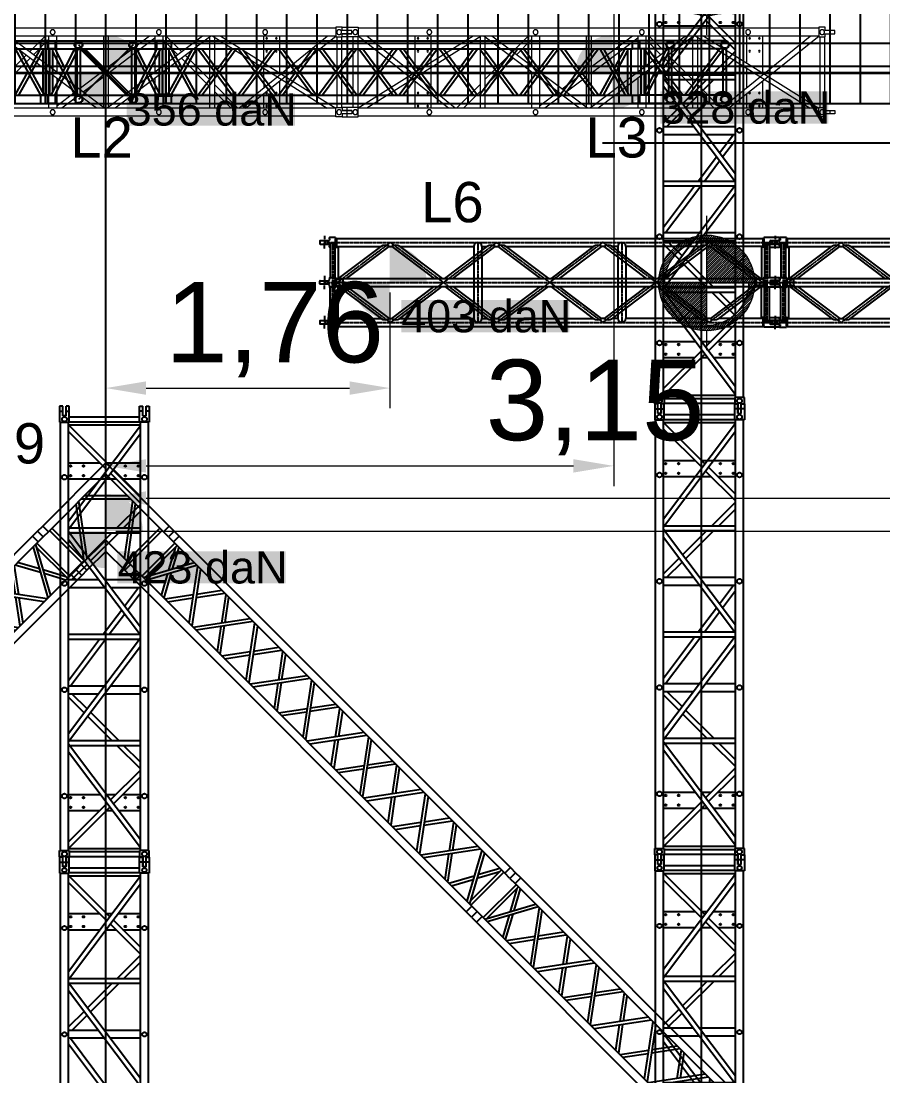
# Model space of a CAD drawing. Header units: millimetres. Extents: x -30921 to 91963, y -65754 to 26853.
# Drawn here: x -527 to 4827, y -6017 to 533 of the extents above; entities that cross this region are included whole.
import ezdxf
from ezdxf.enums import TextEntityAlignment as Align

# ---------------------------------------------------------------- set-up
doc = ezdxf.new("R2010")
doc.units = ezdxf.units.MM
doc.header["$LTSCALE"] = 0.1
doc.header["$MEASUREMENT"] = 0
doc.linetypes.add('AXES2', pattern=[28.575, 19.05, -3.175, 3.175, -3.175])
doc.linetypes.add('CACHE2', pattern=[4.7625, 3.175, -1.5875])
doc.layers.get('0').update_dxf_attribs({"linetype": 'CONTINUOUS'})
doc.layers.get('Defpoints').update_dxf_attribs({"linetype": 'CONTINUOUS'})
for name, color, linetype in [('BORN IN 90-Charges', 7, 'CONTINUOUS'), ("BORN IN 90-Points d'accroche", 1, 'CONTINUOUS'), ('BORN IN 90-Poutres', 7, 'CONTINUOUS'), ('BORN IN 90-Scène 24.40X14.64', 190, 'CACHE2'), ('PRE RIG STACCO C500 ACIER', 7, 'CONTINUOUS'), ('SALLE PASSERELLE', 8, 'CONTINUOUS'), ('SALLE PTRES_FACE__LOINTAIN', 100, 'CONTINUOUS')]:
    doc.layers.add(name, color=color, linetype=linetype)
for name, color, linetype, lineweight in [('BORN IN 90-Cotation', 6, 'CONTINUOUS', 9), ('PRE RIG COTATIONS', 5, 'CONTINUOUS', 0), ('PRE RIG DEPLACEMENT DE POINTS', 5, 'CONTINUOUS', 0), ('PRE RIG STACCO C500 ALU 3m Qte18', 202, 'CONTINUOUS', 0)]:
    doc.layers.add(name, color=color, linetype=linetype, lineweight=lineweight)
doc.styles.add('Arial', font='arial.ttf')
doc.styles.get("Standard").update_dxf_attribs({"font": 'ARIALUNI.TTF'})
doc.dimstyles.new('1-100', dxfattribs={"dimscale": 100, "dimtxt": 2.5, "dimasz": 2.5, "dimexe": 1.25, "dimexo": 0.625, "dimtad": 1, "dimlfac": 0.001, "dimzin": 1, "dimtxsty": 'STANDARD', "dimcen": 2.5, "dimclrd": 256, "dimclre": 256, "dimclrt": 7, "dimadec": 0, "dimazin": 0, "dimtfac": 1, "dimtmove": 0, "dimatfit": 0, "dimfxl": 1.25, "dimlwd": -1, "dimlwe": -1, "dimarcsym": 0})
doc.dimstyles.get("Standard").update_dxf_attribs({"dimtxt": 500, "dimasz": 200, "dimexe": 0.18, "dimexo": 0.0625, "dimgap": 100, "dimtad": 1, "dimtih": 1, "dimtoh": 1, "dimlfac": 0.001, "dimzin": 0, "dimdsep": 46, "dimtxsty": 'Arial', "dimcen": 0.09, "dimadec": 0, "dimazin": 0, "dimtfac": 1, "dimtofl": 0, "dimtmove": 2, "dimatfit": 3, "dimfxl": 0.18, "dimtolj": 1, "dimtzin": 0, "dimarcsym": 0})

# ---------------------------------------------------------------- blocks, each defined once
blk = doc.blocks.new('STACCO_500_CARRE_ACIER_5.60_VERT')
at = {"color": 3}
for p, q in [((-0.028, 0), (0.032, 0)), ((-0.028, 0), (0, 0)), ((-0.028, -0.02), (-0.028, 0)), ((0, 0), (0, -0.02)), ((0.032, 0), (0.032, 0.02)), ((0.032, 0.02), (0.0715, 0.02)), ((0.0715, 0.02), (0.0715, -0.04)), ((0.0715, 0.015), (5.5315, 0.015)), ((5.631, 0.02), (5.5315, 0.02)), ((5.5315, 0.02), (5.5315, -0.04)), ((5.571, -0.02), (5.571, 0)), ((5.571, 0), (5.631, 0)), ((5.6, 0.02), (5.6, 0.002)), ((5.6, 0.02), (5.6, 0)), ((5.631, 0), (5.631, 0.02)), ((0.032, -0.02), (-0.028, -0.02)), ((0.032, -0.04), (0.032, -0.02)), ((0.0715, -0.04), (0.032, -0.04)), ((0.035, -0.04), (0.035, -0.477)), ((0.035, -0.04), (0.035, -0.477)), ((0.065, -0.04), (0.065, -0.477)), ((0.0715, -0.035), (5.5315, -0.035)), ((0.3401, -0.2924), (0.0837, -0.035)), ((0.085, -0.04), (0.085, -0.477)), ((0.0883, -0.482), (0.6819, -0.035)), ((0.3643, -0.2742), (0.1261, -0.035)), ((0.1381, -0.482), (0.7317, -0.035)), ((0.32, -0.035), (0.32, -0.2297)), ((0.42, -0.035), (0.42, -0.2322)), ((0.725, -0.482), (0.725, -0.0401)), ((0.7483, -0.035), (1.3419, -0.482)), ((0.755, -0.482), (0.755, -0.0401)), ((0.7981, -0.035), (1.3917, -0.482)), ((0.9272, -0.1322), (1.0239, -0.035)), ((0.9514, -0.1504), (1.0458, -0.0555)), ((1.0458, -0.2215), (1.0458, -0.035)), ((1.0941, -0.2579), (1.0941, -0.035)), ((1.0941, -0.047), (1.385, -0.266)), ((1.1281, -0.035), (1.385, -0.2284)), ((1.385, -0.4769), (1.385, -0.035)), ((1.4083, -0.482), (2.0019, -0.035)), ((1.415, -0.4769), (1.415, -0.035)), ((1.4581, -0.482), (2.0517, -0.035)), ((1.7059, -0.2579), (1.7059, -0.035)), ((1.7541, -0.2215), (1.7541, -0.035)), ((1.7541, -0.0529), (1.8544, -0.146)), ((1.779, -0.035), (1.8787, -0.1277)), ((2.045, -0.482), (2.045, -0.0401)), ((2.0703, -0.035), (2.7359, -0.482)), ((2.075, -0.482), (2.075, -0.0381)), ((2.1241, -0.035), (2.7897, -0.482)), ((2.24, -0.1128), (2.24, -0.035)), ((2.29, -0.1464), (2.29, -0.035)), ((2.488, -0.2794), (2.751, -0.035)), ((2.5136, -0.2966), (2.7758, -0.0529)), ((2.7758, -0.035), (2.7758, -0.4727)), ((2.785, -0.035), (2.785, -0.4789)), ((3.4759, -0.035), (2.8103, -0.482)), ((2.815, -0.035), (2.815, -0.4789)), ((2.8241, -0.035), (2.8241, -0.4727)), ((3.0864, -0.2966), (2.8241, -0.0529)), ((3.112, -0.2794), (2.849, -0.035)), ((3.5297, -0.035), (2.8641, -0.482)), ((3.31, -0.1464), (3.31, -0.035)), ((3.36, -0.1128), (3.36, -0.035)), ((3.525, -0.482), (3.525, -0.0381)), ((4.1419, -0.482), (3.5483, -0.035)), ((3.555, -0.482), (3.555, -0.0401)), ((4.1917, -0.482), (3.5981, -0.035)), ((3.821, -0.035), (3.7213, -0.1277)), ((3.8458, -0.0529), (3.7456, -0.146)), ((3.8458, -0.2215), (3.8458, -0.035)), ((3.8942, -0.2579), (3.8942, -0.035)), ((4.185, -0.4769), (4.185, -0.035)), ((4.8019, -0.035), (4.2083, -0.482)), ((4.4719, -0.035), (4.215, -0.2284)), ((4.215, -0.4769), (4.215, -0.035)), ((4.5059, -0.047), (4.215, -0.266)), ((4.8517, -0.035), (4.2581, -0.482)), ((4.5059, -0.2579), (4.5059, -0.035)), ((4.5541, -0.2215), (4.5541, -0.035)), ((4.6486, -0.1504), (4.5541, -0.0555)), ((4.6728, -0.1322), (4.5761, -0.035)), ((4.845, -0.482), (4.845, -0.0401)), ((5.4619, -0.482), (4.8683, -0.035)), ((4.875, -0.482), (4.875, -0.0401)), ((5.5117, -0.482), (4.9181, -0.035)), ((5.18, -0.035), (5.18, -0.2322)), ((5.2357, -0.2742), (5.4739, -0.035)), ((5.2599, -0.2924), (5.5163, -0.035)), ((5.28, -0.035), (5.28, -0.2297)), ((5.515, -0.04), (5.515, -0.477)), ((5.5315, -0.04), (5.631, -0.04)), ((5.535, -0.04), (5.535, -0.477)), ((5.565, -0.04), (5.565, -0.477)), ((5.571, -0.02), (5.631, -0.02)), ((5.6, -0.02), (5.6, -0.04)), ((5.6, -0.022), (5.6, -0.04)), ((5.631, -0.04), (5.631, -0.02)), ((0.755, -0.305), (0.9058, -0.1536)), ((0.755, -0.3475), (0.93, -0.1718)), ((1.8767, -0.1668), (2.045, -0.3231)), ((1.9011, -0.1485), (2.045, -0.2822)), ((2.24, -0.482), (2.24, -0.149)), ((2.29, -0.482), (2.29, -0.1825)), ((3.31, -0.482), (3.31, -0.1825)), ((3.36, -0.482), (3.36, -0.149)), ((3.6989, -0.1485), (3.555, -0.2822)), ((3.7233, -0.1668), (3.555, -0.3231)), ((4.845, -0.3475), (4.67, -0.1718)), ((4.845, -0.305), (4.6942, -0.1536)), ((1.0458, -0.482), (1.0451, -0.2585)), ((1.415, -0.251), (1.565, -0.364)), ((1.7542, -0.482), (1.7549, -0.2585)), ((3.8458, -0.482), (3.8451, -0.2585)), ((4.185, -0.251), (4.035, -0.364)), ((4.5541, -0.482), (4.5549, -0.2585)), ((0.32, -0.2722), (0.32, -0.3075)), ((0.5289, -0.482), (0.3614, -0.3138)), ((0.5713, -0.482), (0.3856, -0.2956)), ((0.42, -0.2697), (0.42, -0.3301)), ((1.0941, -0.482), (1.0941, -0.2955)), ((1.415, -0.2886), (1.5401, -0.3827)), ((1.7059, -0.482), (1.7059, -0.2955)), ((2.075, -0.31), (2.24, -0.4633)), ((2.29, -0.4633), (2.4654, -0.3004)), ((2.314, -0.482), (2.491, -0.3175)), ((3.286, -0.482), (3.109, -0.3175)), ((3.31, -0.4633), (3.1346, -0.3004)), ((3.525, -0.31), (3.36, -0.4633)), ((3.8942, -0.482), (3.8942, -0.2955)), ((4.185, -0.2886), (4.0599, -0.3827)), ((4.5059, -0.482), (4.5059, -0.2955)), ((5.0287, -0.482), (5.2144, -0.2956)), ((5.0711, -0.482), (5.2386, -0.3138)), ((5.18, -0.2697), (5.18, -0.3301)), ((5.28, -0.2722), (5.28, -0.3075)), ((0.32, -0.3451), (0.32, -0.482)), ((0.42, -0.3726), (0.42, -0.482)), ((0.5787, -0.482), (0.725, -0.3351)), ((0.6211, -0.482), (0.725, -0.3777)), ((1.5899, -0.3827), (1.7059, -0.47)), ((2.075, -0.351), (2.216, -0.482)), ((3.525, -0.351), (3.384, -0.482)), ((4.0101, -0.3827), (3.8942, -0.47)), ((5.0213, -0.482), (4.875, -0.3351)), ((4.9789, -0.482), (4.875, -0.3777)), ((5.18, -0.3726), (5.18, -0.482)), ((5.28, -0.3451), (5.28, -0.482)), ((1.565, -0.4015), (1.6719, -0.482)), ((4.035, -0.4015), (3.9281, -0.482)), ((0.032, -0.497), (-0.028, -0.497)), ((-0.028, -0.497), (-0.028, -0.517)), ((-0.028, -0.517), (0.032, -0.517)), ((-0.028, -0.517), (0, -0.517)), ((0, -0.517), (0, -0.497)), ((0.0715, -0.477), (0.032, -0.477)), ((0.032, -0.477), (0.032, -0.497)), ((0.032, -0.517), (0.032, -0.537)), ((0.0715, -0.537), (0.0715, -0.477)), ((0.0715, -0.482), (5.5315, -0.482)), ((5.5315, -0.537), (5.5315, -0.477)), ((5.5315, -0.477), (5.631, -0.477)), ((5.571, -0.497), (5.571, -0.517)), ((5.571, -0.497), (5.631, -0.497)), ((5.571, -0.517), (5.631, -0.517)), ((5.6, -0.495), (5.6, -0.477)), ((5.6, -0.497), (5.6, -0.477)), ((5.6, -0.537), (5.6, -0.517)), ((5.6, -0.537), (5.6, -0.519)), ((5.631, -0.477), (5.631, -0.497)), ((5.631, -0.517), (5.631, -0.537)), ((0.032, -0.537), (0.0715, -0.537)), ((0.0715, -0.532), (5.5315, -0.532)), ((5.631, -0.537), (5.5315, -0.537))]:
    blk.add_line(p, q, dxfattribs=at)
at = {"color": 3, "linetype": 'CACHE2'}
for centre in [(0.05, -0.01), (0.41, -0.01), (1.07, -0.01), (1.73, -0.01), (2.39, -0.01), (3.21, -0.01), (3.87, -0.01), (4.53, -0.01), (5.19, -0.01), (5.55, -0.01), (0.05, -0.507), (0.41, -0.507), (1.07, -0.507), (1.73, -0.507), (2.39, -0.507), (3.21, -0.507), (3.87, -0.507), (4.53, -0.507), (5.19, -0.507), (5.55, -0.507)]:
    blk.add_circle(centre, 0.0135, dxfattribs=at)
at = {"color": 3}
for centre in [(0.34, -0.0485), (0.4, -0.0485), (5.2, -0.0485), (5.26, -0.0485), (0.34, -0.1285), (0.4, -0.1285), (5.2, -0.1285), (5.26, -0.1285), (0.34, -0.3885), (0.4, -0.3885), (5.2, -0.3885), (5.26, -0.3885), (0.34, -0.4685), (0.4, -0.4685), (5.2, -0.4685), (5.26, -0.4685)]:
    blk.add_circle(centre, 0.005, dxfattribs=at)
blk = doc.blocks.new('STACCO_500_CARRE_ACIER_280')
at = {"color": 3}
for p, q in [((-0.028, 0), (0.032, 0)), ((-0.028, 0), (0, 0)), ((-0.028, -0.02), (-0.028, 0)), ((0, 0), (0, -0.02)), ((0.032, 0), (0.032, 0.02)), ((0.032, 0.02), (0.0715, 0.02)), ((0.0715, 0.02), (0.0715, -0.04)), ((0.0715, 0.015), (2.7315, 0.015)), ((2.831, 0.02), (2.7315, 0.02)), ((2.7315, 0.02), (2.7315, -0.04)), ((2.771, -0.02), (2.771, 0)), ((2.771, 0), (2.831, 0)), ((2.8, 0.02), (2.8, 0)), ((2.831, 0), (2.831, 0.02)), ((0.032, -0.02), (-0.028, -0.02)), ((0.032, -0.04), (0.032, -0.02)), ((0.0715, -0.04), (0.032, -0.04)), ((0.035, -0.04), (0.035, -0.477)), ((0.035, -0.04), (0.035, -0.477)), ((0.065, -0.04), (0.065, -0.477)), ((0.0715, -0.035), (2.7315, -0.035)), ((0.0837, -0.035), (0.3401, -0.2924)), ((0.085, -0.04), (0.085, -0.477)), ((0.0883, -0.482), (0.6819, -0.035)), ((0.1261, -0.035), (0.3643, -0.2742)), ((0.1381, -0.482), (0.7317, -0.035)), ((0.32, -0.035), (0.32, -0.2297)), ((0.42, -0.035), (0.42, -0.2322)), ((0.725, -0.0401), (0.725, -0.482)), ((0.7483, -0.035), (1.3419, -0.482)), ((0.755, -0.0401), (0.755, -0.482)), ((0.7981, -0.035), (1.3917, -0.482)), ((0.9272, -0.1322), (1.0239, -0.035)), ((0.9514, -0.1504), (1.0451, -0.0563)), ((1.0451, -0.035), (1.0451, -0.2209)), ((1.095, -0.0348), (1.0949, -0.2585)), ((1.095, -0.0476), (1.385, -0.266)), ((1.1281, -0.035), (1.385, -0.2284)), ((1.385, -0.035), (1.385, -0.4769)), ((1.4083, -0.482), (2.0019, -0.035)), ((1.415, -0.035), (1.415, -0.4769)), ((1.4581, -0.482), (2.0517, -0.035)), ((1.7051, -0.035), (1.705, -0.2585)), ((1.755, -0.0348), (1.755, -0.2209)), ((1.755, -0.056), (1.8488, -0.1503)), ((1.7764, -0.035), (1.873, -0.1321)), ((2.045, -0.0401), (2.045, -0.482)), ((2.0683, -0.035), (2.6619, -0.482)), ((2.075, -0.0401), (2.075, -0.482)), ((2.1181, -0.035), (2.7117, -0.482)), ((2.38, -0.035), (2.38, -0.3301)), ((2.4358, -0.2742), (2.6743, -0.035)), ((2.4598, -0.2923), (2.7164, -0.035)), ((2.48, -0.035), (2.48, -0.2299)), ((2.715, -0.04), (2.715, -0.477)), ((2.7315, -0.04), (2.831, -0.04)), ((2.735, -0.04), (2.735, -0.477)), ((2.765, -0.04), (2.765, -0.477)), ((2.765, -0.04), (2.765, -0.477)), ((2.771, -0.02), (2.831, -0.02)), ((2.8, -0.02), (2.8, -0.04)), ((2.831, -0.04), (2.831, -0.02)), ((0.755, -0.305), (0.9058, -0.1536)), ((0.755, -0.3475), (0.93, -0.1718)), ((1.8701, -0.1718), (2.045, -0.3477)), ((1.8943, -0.1535), (2.045, -0.305)), ((1.0451, -0.2585), (1.045, -0.482)), ((1.415, -0.251), (1.565, -0.364)), ((1.755, -0.2585), (1.755, -0.482)), ((0.32, -0.2722), (0.32, -0.3086)), ((0.3614, -0.3138), (0.5289, -0.482)), ((0.3856, -0.2956), (0.5713, -0.482)), ((0.42, -0.2697), (0.42, -0.3301)), ((1.095, -0.2961), (1.095, -0.482)), ((1.415, -0.2886), (1.5401, -0.3827)), ((1.705, -0.2961), (1.705, -0.482)), ((2.2286, -0.482), (2.4144, -0.2956)), ((2.2707, -0.482), (2.4385, -0.3138)), ((2.48, -0.2721), (2.48, -0.482)), ((0.32, -0.3451), (0.32, -0.482)), ((0.42, -0.3726), (0.42, -0.482)), ((0.5787, -0.482), (0.725, -0.3351)), ((0.6211, -0.482), (0.725, -0.3777)), ((1.5899, -0.3827), (1.705, -0.4694)), ((2.075, -0.3351), (2.2211, -0.482)), ((2.075, -0.3778), (2.1786, -0.482)), ((2.38, -0.3724), (2.38, -0.482)), ((1.565, -0.4015), (1.6719, -0.482)), ((0.032, -0.497), (-0.028, -0.497)), ((-0.028, -0.497), (-0.028, -0.517)), ((-0.028, -0.517), (0.032, -0.517)), ((-0.028, -0.517), (0, -0.517)), ((0, -0.517), (0, -0.497)), ((0.0715, -0.477), (0.032, -0.477)), ((0.032, -0.477), (0.032, -0.497)), ((0.032, -0.517), (0.032, -0.537)), ((0.0715, -0.537), (0.0715, -0.477)), ((0.0715, -0.482), (2.7315, -0.482)), ((2.7315, -0.537), (2.7315, -0.477)), ((2.7315, -0.477), (2.831, -0.477)), ((2.771, -0.497), (2.771, -0.517)), ((2.771, -0.497), (2.831, -0.497)), ((2.771, -0.517), (2.831, -0.517)), ((2.8, -0.497), (2.8, -0.477)), ((2.8, -0.537), (2.8, -0.517)), ((2.831, -0.477), (2.831, -0.497)), ((2.831, -0.517), (2.831, -0.537)), ((0.032, -0.537), (0.0715, -0.537)), ((0.0715, -0.532), (2.7315, -0.532)), ((2.831, -0.537), (2.7315, -0.537))]:
    blk.add_line(p, q, dxfattribs=at)
at = {"color": 3, "linetype": 'CACHE2'}
for centre in [(0.05, -0.01), (0.41, -0.01), (1.07, -0.01), (1.73, -0.01), (2.39, -0.01), (2.75, -0.01), (0.05, -0.507), (0.41, -0.507), (1.07, -0.507), (1.73, -0.507), (2.39, -0.507), (2.75, -0.507)]:
    blk.add_circle(centre, 0.015, dxfattribs=at)
at = {"color": 3}
for centre in [(0.34, -0.0485), (0.4, -0.0485), (2.4, -0.0485), (2.46, -0.0485), (0.34, -0.1285), (0.4, -0.1285), (2.4, -0.1285), (2.46, -0.1285), (0.34, -0.3885), (0.4, -0.3885), (2.4, -0.3885), (2.46, -0.3885), (0.34, -0.4685), (0.4, -0.4685), (2.4, -0.4685), (2.46, -0.4685)]:
    blk.add_circle(centre, 0.005, dxfattribs=at)
blk = doc.blocks.new('DEPLACEMENT POINT RIG')
h = blk.add_hatch()
h.set_pattern_fill('ANSI31', color=5, scale=3, style=0)
h.set_pattern_definition([(45, (0, 0), (-6.7352, 6.7352), [])])
h.paths.add_polyline_path([(297.7, 0, 1), (-297.7, 0, 1)])
h.paths.add_polyline_path([(-262.4, 0, -0.414214), (0, 262.4), (0, 0), (262.4, 0, -0.414214), (0, -262.4), (0, 0)], flags=16)
at = {"color": 5}
for p, q in [((0, 416.8), (0, 297.7)), ((0, 262.4), (0, -262.4)), ((262.4, 0), (-262.4, 0)), ((416.8, 0), (297.7, 0)), ((-297.7, 0), (-416.8, 0)), ((0, -297.7), (0, -416.8))]:
    blk.add_line(p, q, dxfattribs=at)
blk.add_circle((0, 0), 297.7, dxfattribs=at)
for start, end in [(90, 180), (270, 0)]:
    blk.add_arc((0, 0), 262.4, start, end, dxfattribs=at)
blk = doc.blocks.new('stacco_500_carre_300')
at = {"color": 0}
for p, q in [((-0.128, 0), (-0.068, 0)), ((-0.128, 0), (-0.1, 0)), ((-0.128, -0.02), (-0.128, 0)), ((-0.1, 0), (-0.1, -0.02)), ((-0.068, 0), (-0.068, 0.02)), ((-0.068, 0.02), (-0.0285, 0.02)), ((-0.0285, 0.02), (-0.0285, -0.04)), ((-0.0285, 0.015), (2.8315, 0.015)), ((2.931, 0.02), (2.8315, 0.02)), ((2.8315, 0.02), (2.8315, -0.04)), ((2.871, -0.02), (2.871, 0)), ((2.871, 0), (2.931, 0)), ((2.9, 0.02), (2.9, 0)), ((2.931, 0), (2.931, 0.02)), ((-0.068, -0.02), (-0.128, -0.02)), ((-0.068, -0.04), (-0.068, -0.02)), ((-0.0285, -0.04), (-0.068, -0.04)), ((-0.065, -0.04), (-0.065, -0.477)), ((-0.065, -0.04), (-0.065, -0.477)), ((-0.035, -0.04), (-0.035, -0.477)), ((-0.0285, -0.035), (2.8315, -0.035)), ((0.6849, -0.035), (-0.0285, -0.482)), ((0.5323, -0.482), (-0.0285, -0.035)), ((0.7347, -0.035), (0.0238, -0.482)), ((0.5744, -0.482), (0.0238, -0.035)), ((0.32, -0.035), (0.3211, -0.2629)), ((0.42, -0.035), (0.42, -0.201)), ((0.725, -0.0401), (0.725, -0.482)), ((0.7483, -0.035), (1.3419, -0.482)), ((0.755, -0.0401), (0.755, -0.482)), ((0.7981, -0.035), (1.3917, -0.482)), ((0.9272, -0.1322), (1.0239, -0.035)), ((0.9514, -0.1504), (1.0451, -0.0563)), ((1.0451, -0.035), (1.0451, -0.2209)), ((1.095, -0.0348), (1.0949, -0.2585)), ((1.095, -0.0476), (1.385, -0.266)), ((1.1281, -0.035), (1.385, -0.2284)), ((1.385, -0.035), (1.385, -0.4769)), ((1.4083, -0.482), (2.0019, -0.035)), ((1.415, -0.035), (1.415, -0.4769)), ((1.4581, -0.482), (2.0517, -0.035)), ((1.7051, -0.035), (1.705, -0.2585)), ((1.755, -0.0348), (1.755, -0.2209)), ((1.755, -0.056), (1.8488, -0.1503)), ((1.7764, -0.035), (1.873, -0.1321)), ((2.045, -0.0401), (2.045, -0.482)), ((2.0683, -0.035), (2.7792, -0.482)), ((2.075, -0.0401), (2.075, -0.482)), ((2.1181, -0.035), (2.8315, -0.482)), ((2.2286, -0.482), (2.7792, -0.035)), ((2.2707, -0.482), (2.8315, -0.035)), ((2.38, -0.035), (2.3799, -0.3592)), ((2.48, -0.035), (2.4799, -0.2617)), ((2.8315, -0.04), (2.931, -0.04)), ((2.835, -0.04), (2.835, -0.477)), ((2.865, -0.04), (2.865, -0.477)), ((2.865, -0.04), (2.865, -0.477)), ((2.871, -0.02), (2.931, -0.02)), ((2.9, -0.02), (2.9, -0.04)), ((2.931, -0.04), (2.931, -0.02)), ((0.755, -0.305), (0.9058, -0.1536)), ((0.755, -0.3475), (0.93, -0.1718)), ((1.8701, -0.1718), (2.045, -0.3477)), ((1.8943, -0.1535), (2.045, -0.305)), ((0.42, -0.2322), (0.419, -0.3558)), ((1.0451, -0.2585), (1.045, -0.482)), ((1.415, -0.251), (1.565, -0.364)), ((1.755, -0.2585), (1.755, -0.482)), ((0.3207, -0.3133), (0.32, -0.482)), ((1.095, -0.2961), (1.095, -0.482)), ((1.415, -0.2886), (1.5401, -0.3827)), ((1.705, -0.2961), (1.705, -0.482)), ((2.48, -0.3152), (2.48, -0.482)), ((0.42, -0.3925), (0.42, -0.482)), ((0.5787, -0.482), (0.725, -0.3351)), ((0.6211, -0.482), (0.725, -0.3777)), ((1.5899, -0.3827), (1.705, -0.4694)), ((2.075, -0.3351), (2.2211, -0.482)), ((2.075, -0.3778), (2.1786, -0.482)), ((1.565, -0.4015), (1.6719, -0.482)), ((2.38, -0.3949), (2.38, -0.482)), ((-0.068, -0.497), (-0.128, -0.497)), ((-0.128, -0.497), (-0.128, -0.517)), ((-0.128, -0.517), (-0.068, -0.517)), ((-0.128, -0.517), (-0.1, -0.517)), ((-0.1, -0.517), (-0.1, -0.497)), ((-0.0285, -0.477), (-0.068, -0.477)), ((-0.068, -0.477), (-0.068, -0.497)), ((-0.068, -0.517), (-0.068, -0.537)), ((-0.0285, -0.537), (-0.0285, -0.477)), ((-0.0285, -0.482), (2.8315, -0.482)), ((2.8315, -0.537), (2.8315, -0.477)), ((2.8315, -0.477), (2.931, -0.477)), ((2.871, -0.497), (2.871, -0.517)), ((2.871, -0.497), (2.931, -0.497)), ((2.871, -0.517), (2.931, -0.517)), ((2.9, -0.497), (2.9, -0.477)), ((2.9, -0.537), (2.9, -0.517)), ((2.931, -0.477), (2.931, -0.497)), ((2.931, -0.517), (2.931, -0.537)), ((-0.068, -0.537), (-0.0285, -0.537)), ((-0.0285, -0.532), (2.8315, -0.532)), ((2.931, -0.537), (2.8315, -0.537))]:
    blk.add_line(p, q, dxfattribs=at)
at = {"color": 0, "linetype": 'CACHE2'}
for centre in [(-0.05, -0.01), (0.41, -0.01), (1.07, -0.01), (1.73, -0.01), (2.39, -0.01), (2.85, -0.01), (-0.05, -0.507), (0.41, -0.507), (1.07, -0.507), (1.73, -0.507), (2.39, -0.507), (2.85, -0.507)]:
    blk.add_circle(centre, 0.015, dxfattribs=at)
at = {"color": 0}
for centre in [(0.34, -0.0485), (0.4, -0.0485), (2.4, -0.0485), (2.46, -0.0485), (0.34, -0.1285), (0.4, -0.1285), (2.4, -0.1285), (2.46, -0.1285), (0.34, -0.3885), (0.4, -0.3885), (2.4, -0.3885), (2.46, -0.3885), (0.34, -0.4685), (0.4, -0.4685), (2.4, -0.4685), (2.46, -0.4685)]:
    blk.add_circle(centre, 0.005, dxfattribs=at)
blk = doc.blocks.new('*D52')
at = {"layer": 'BORN IN 90-Cotation', "transparency": 16777216}
for p, q in [((62.5, 11753.6), (13102.3, 11753.6)), ((12977.3, 11503.6), (12977.3, 250)), ((62.5, 0), (13102.3, 0))]:
    blk.add_line(p, q, dxfattribs=at)
for points in [[(13019, 11503.6), (12935.6, 11503.6), (12977.3, 11753.6)], [(12935.6, 250), (13019, 250), (12977.3, 0)]]:
    blk.add_solid(points, dxfattribs=at)
at = {"layer": 'Defpoints', "color": 0, "transparency": 16777216}
for p in [(0, 11753.6), (0, 0), (12977.3, 0)]:
    blk.add_point(p, dxfattribs=at)
at = {"layer": 'BORN IN 90-Cotation', "color": 7, "transparency": 16777216, "insert": (12614.3, 7799.7), "char_height": 500, "attachment_point": 5, "rotation": 90}
blk.add_mtext('11,75', dxfattribs=at)
blk = doc.blocks.new('*D54')
at = {"layer": 'BORN IN 90-Cotation', "transparency": 16777216}
for p, q in [((-2056.2, 14604.6), (15004.9, 14604.6)), ((14879.9, 14354.6), (14879.9, 250)), ((62.5, 0), (15004.9, 0))]:
    blk.add_line(p, q, dxfattribs=at)
for points in [[(14921.6, 14354.6), (14838.2, 14354.6), (14879.9, 14604.6)], [(14838.2, 250), (14921.6, 250), (14879.9, 0)]]:
    blk.add_solid(points, dxfattribs=at)
at = {"layer": 'Defpoints', "color": 0, "transparency": 16777216}
for p in [(-2118.7, 14604.6), (0, 0), (14879.9, 0)]:
    blk.add_point(p, dxfattribs=at)
at = {"layer": 'BORN IN 90-Cotation', "color": 7, "transparency": 16777216, "insert": (14516.9, 11802.7), "char_height": 500, "attachment_point": 5, "rotation": 90}
blk.add_mtext('14,60', dxfattribs=at)
blk = doc.blocks.new('T500A-Poutre lg2800mm d')
at = {"color": 3, "linetype": 'AXES2'}
for p, q in [((0, 538), (0, 497)), ((2800, 538), (2800, 497)), ((0, 497), (2800, 497)), ((0, 456), (0, 497)), ((50, 497), (50, 248.5)), ((60, 497), (60, 0)), ((80, 248.5), (410, 497)), ((410, 497), (740, 248.5)), ((740, 248.5), (1070, 497)), ((953, 497), (953, 0)), ((1070, 497), (1400, 248.5)), ((1730, 497), (1400, 248.5)), ((2060, 248.5), (1730, 497)), ((1847, 497), (1847, 0)), ((2390, 497), (2060, 248.5)), ((2720, 248.5), (2390, 497)), ((2740, 497), (2740, 0)), ((2750, 497), (2750, 248.5)), ((2800, 456), (2800, 497)), ((0, 289.5), (0, 248.5)), ((2800, 289.5), (2800, 248.5)), ((0, 248.5), (2800, 248.5)), ((0, 207.5), (0, 248.5)), ((50, 0), (50, 248.5)), ((130, 248.5), (60, 248.5)), ((80, 248.5), (410, 0)), ((410, 0), (740, 248.5)), ((740, 248.5), (1070, 0)), ((1070, 0), (1400, 248.5)), ((1730, 0), (1400, 248.5)), ((2060, 248.5), (1730, 0)), ((2390, 0), (2060, 248.5)), ((2720, 248.5), (2390, 0)), ((2670, 248.5), (2740, 248.5)), ((2750, 0), (2750, 248.5)), ((2800, 207.5), (2800, 248.5)), ((0, 41.3), (0, 0.3)), ((0, -40.7), (0, 0.3)), ((0, 0), (2800, 0)), ((2800, 41), (2800, 0)), ((2800, -41), (2800, 0))]:
    blk.add_line(p, q, dxfattribs=at)
for p, q in [((31, 519), (31, 525)), ((70, 527), (33, 527)), ((70, 527), (70, 519)), ((2826, 527), (2730, 527)), ((2730, 519), (2730, 527)), ((2828, 525), (2828, 519)), ((-28, 505), (-28, 489)), ((27, 507), (-26, 507)), ((-26, 487), (27, 487)), ((31, 519), (31, 511)), ((31, 483), (31, 475)), ((31, 469), (31, 475)), ((33, 467), (35, 467)), ((65, 467), (70, 467)), ((70, 475), (70, 519)), ((70, 518), (75, 518)), ((70, 476), (75, 476)), ((70, 475), (70, 467)), ((75, 518), (75, 476)), ((2725, 476), (2725, 518)), ((2730, 518), (2725, 518)), ((2730, 476), (2725, 476)), ((2730, 519), (2730, 475)), ((2730, 467), (2730, 475)), ((2730, 467), (2735, 467)), ((2765, 467), (2826, 467)), ((2769, 490), (2769, 504)), ((2773, 508), (2826, 508)), ((2826, 486), (2773, 486)), ((2828, 510), (2828, 519)), ((2828, 475), (2828, 484)), ((2828, 475), (2828, 469)), ((31, 276.5), (31, 270.5)), ((31, 262.5), (31, 270.5)), ((33, 278.5), (69, 278.5)), ((70, 270.5), (70, 277.5)), ((2730, 277.5), (2730, 270.5)), ((2731, 278.5), (2826, 278.5)), ((2828, 270.5), (2828, 276.5)), ((2828, 270.5), (2828, 262.5)), ((-28, 240.5), (-28, 256.5)), ((-26, 258.5), (27, 258.5)), ((27, 238.5), (-26, 238.5)), ((31, 226.5), (31, 234.5)), ((31, 226.5), (31, 220.5)), ((69, 218.5), (33, 218.5)), ((70, 219.5), (70, 226.5)), ((2730, 226.5), (2730, 219.5)), ((2826, 218.5), (2731, 218.5)), ((2769, 256.5), (2769, 240.5)), ((2826, 260.5), (2773, 260.5)), ((2773, 236.5), (2826, 236.5)), ((2828, 234.5), (2828, 220.5)), ((-28, 8.3), (-28, -7.7)), ((27, 10.3), (-26, 10.3)), ((31, 22.3), (31, 28.3)), ((31, 22.3), (31, 14.3)), ((35, 30.3), (33, 30.3)), ((70, 30.3), (65, 30.3)), ((70, 30.3), (70, 22.3)), ((70, -21.7), (70, 22.3)), ((70, 21.3), (75, 21.3)), ((75, 21.3), (75, -20.7)), ((2730, 21), (2725, 21)), ((2725, 21), (2725, -21)), ((2730, 30), (2735, 30)), ((2730, 30), (2730, 22)), ((2730, -22), (2730, 22)), ((2765, 30), (2826, 30)), ((2769, 7), (2769, -7)), ((2826, 11), (2773, 11)), ((2828, 22), (2828, 28)), ((2828, 22), (2828, 13)), ((-26, -9.7), (27, -9.7)), ((31, -13.7), (31, -21.7)), ((31, -27.7), (31, -21.7)), ((33, -29.7), (70, -29.7)), ((70, -20.7), (75, -20.7)), ((70, -21.7), (70, -29.7)), ((2730, -21), (2725, -21)), ((2730, -22), (2730, -30)), ((2826, -30), (2730, -30)), ((2773, -11), (2826, -11)), ((2828, -13), (2828, -22)), ((2828, -28), (2828, -22))]:
    blk.add_line(p, q).dxf.unprotected_set("ltscale", 0)
for p, q in [((35, 479.7), (35, 278.5)), ((65, 479.7), (65, 278.5)), ((70, 467), (85, 467)), ((75, 522), (2725, 522)), ((75, 472), (75, 522)), ((75, 476), (75, 518)), ((75, 472), (351.9, 472)), ((85, 467), (85, 273.5)), ((88.3, 273.5), (351.9, 472)), ((138.1, 273.5), (401.7, 472)), ((401.7, 472), (418.3, 472)), ((418.3, 472), (681.9, 273.5)), ((468.1, 472), (731.7, 273.5)), ((468.1, 472), (928, 472)), ((748.3, 273.5), (1011.9, 472)), ((798.1, 273.5), (1061.7, 472)), ((928, 472), (928, 409.1)), ((978, 472), (978, 446.7)), ((978, 472), (1011.9, 472)), ((1061.7, 472), (1078.3, 472)), ((1078.3, 472), (1341.9, 273.5)), ((1128.1, 472), (1391.7, 273.5)), ((1128.1, 472), (1671.9, 472)), ((1671.9, 472), (1408.3, 273.5)), ((1721.7, 472), (1458.1, 273.5)), ((1738.3, 472), (1721.7, 472)), ((2001.9, 273.5), (1738.3, 472)), ((2051.7, 273.5), (1788.1, 472)), ((1822, 472), (1788.1, 472)), ((1822, 472), (1822, 446.7)), ((2331.9, 472), (1872, 472)), ((1872, 472), (1872, 409.1)), ((2331.9, 472), (2068.3, 273.5)), ((2381.7, 472), (2118.1, 273.5)), ((2398.3, 472), (2381.7, 472)), ((2661.9, 273.5), (2398.3, 472)), ((2711.7, 273.5), (2448.1, 472)), ((2725, 472), (2448.1, 472)), ((2715, 467), (2715, 273.5)), ((2730, 467), (2715, 467)), ((2725, 472), (2725, 522)), ((2725, 518), (2725, 476)), ((2730, 467), (2735, 467)), ((2735, 479.7), (2735, 278.5)), ((2765, 479.7), (2765, 278.5)), ((928, 409.1), (928, 371.5)), ((978, 409.2), (978, 446.7)), ((978, 409.2), (978, 273.5)), ((1822, 409.2), (1822, 446.7)), ((1822, 409.2), (1822, 273.5)), ((1872, 409.1), (1872, 371.5)), ((928, 371.5), (928, 273.5)), ((1872, 371.5), (1872, 273.5)), ((70, 270.5), (70, 226.5)), ((75, 273.5), (2725, 273.5)), ((75, 223.5), (75, 273.5)), ((75, 227.5), (75, 269.5)), ((2725, 273.5), (2725, 223.5)), ((2730, 226.5), (2730, 270.5)), ((35, 17.3), (35, 218.5)), ((65, 17.3), (65, 218.5)), ((75, 223.5), (2725, 223.5)), ((85, 30), (85, 223.5)), ((88.3, 223.5), (351.9, 25)), ((138.1, 223.5), (401.7, 25)), ((418.3, 25), (681.9, 223.5)), ((468.1, 25), (731.7, 223.5)), ((748.3, 223.5), (1011.9, 25)), ((798.1, 223.5), (1061.7, 25)), ((928, 223.5), (928, 125.5)), ((978, 223.5), (978, 87.8)), ((1078.3, 25), (1341.9, 223.5)), ((1128.1, 25), (1391.7, 223.5)), ((1671.9, 25), (1408.3, 223.5)), ((1721.7, 25), (1458.1, 223.5)), ((2001.9, 223.5), (1738.3, 25)), ((2051.7, 223.5), (1788.1, 25)), ((1822, 223.5), (1822, 87.8)), ((1872, 223.5), (1872, 125.5)), ((2331.9, 25), (2068.3, 223.5)), ((2381.7, 25), (2118.1, 223.5)), ((2661.9, 223.5), (2398.3, 25)), ((2711.7, 223.5), (2448.1, 25)), ((2715, 30), (2715, 223.5)), ((2735, 17.3), (2735, 218.5)), ((2765, 17.3), (2765, 218.5)), ((928, 87.9), (928, 125.5)), ((928, 87.9), (928, 25)), ((978, 87.8), (978, 50.3)), ((1822, 87.8), (1822, 50.3)), ((1872, 87.9), (1872, 125.5)), ((1872, 87.9), (1872, 25)), ((70, 30), (85, 30)), ((75, 25), (351.9, 25)), ((75, 25), (75, -25)), ((75, 21), (75, -21)), ((401.7, 25), (418.3, 25)), ((468.1, 25), (928, 25)), ((978, 50.3), (978, 25)), ((978, 25), (1011.9, 25)), ((1061.7, 25), (1078.3, 25)), ((1128.1, 25), (1671.9, 25)), ((1738.3, 25), (1721.7, 25)), ((1822, 25), (1788.1, 25)), ((1822, 50.3), (1822, 25)), ((2331.9, 25), (1872, 25)), ((2398.3, 25), (2381.7, 25)), ((2725, 25), (2448.1, 25)), ((2730, 30), (2715, 30)), ((2725, 25), (2725, -25)), ((2725, -21), (2725, 21)), ((2730, 30), (2735, 30)), ((75, -25), (2725, -25))]:
    blk.add_line(p, q)
at = {"color": 8, "linetype": 'CACHE2'}
for p, q in [((70, 269.5), (75, 269.5)), ((75, 248.5), (75, 269.5)), ((75, 268.2), (115, 268.2)), ((115, 268.2), (115, 248.5)), ((117, 266.2), (115, 268.2)), ((117, 248.5), (117, 266.2)), ((928, 273.5), (928, 223.5)), ((978, 273.5), (978, 223.5)), ((1822, 273.5), (1822, 223.5)), ((1872, 273.5), (1872, 223.5)), ((2683, 266.2), (2685, 268.2)), ((2683, 266.2), (2683, 248.5)), ((2685, 248.5), (2685, 268.2)), ((2725, 268.2), (2685, 268.2)), ((2725, 269.5), (2725, 248.5)), ((2730, 269.5), (2725, 269.5)), ((70, 227.5), (75, 227.5)), ((75, 227.5), (75, 248.5)), ((75, 228.7), (115, 228.7)), ((115, 248.5), (115, 228.7)), ((117, 230.7), (115, 228.7)), ((117, 230.7), (117, 248.5)), ((2683, 248.5), (2683, 230.7)), ((2683, 230.7), (2685, 228.7)), ((2685, 228.7), (2685, 248.5)), ((2725, 228.7), (2685, 228.7)), ((2725, 248.5), (2725, 227.5)), ((2730, 227.5), (2725, 227.5))]:
    blk.add_line(p, q, dxfattribs=at)
for centre, radius, start, end in [((33, 525), 2, 90, 180), ((2826, 525), 2, 0, 90), ((-26, 505), 2, 90, 180), ((-26, 489), 2, 180, 270), ((27, 511), 4, 270, 0), ((27, 483), 4, 0, 90), ((33, 469), 2, 180, 270), ((2773, 504), 4, 90, 180), ((2773, 490), 4, 180, 270), ((2826, 510), 2, 270, 0), ((2826, 484), 2, 0, 90), ((2826, 469), 2, 270, 0), ((27, 262.5), 4, 270, 0), ((33, 276.5), 2, 90, 180), ((69, 277.5), 1, 0, 90), ((2731, 277.5), 1, 90, 180), ((2826, 276.5), 2, 0, 90), ((2826, 262.5), 2, 270, 0), ((-26, 256.5), 2, 90, 180), ((-26, 240.5), 2, 180, 270), ((27, 234.5), 4, 0, 90), ((33, 220.5), 2, 180, 270), ((69, 219.5), 1, 270, 0), ((2731, 219.5), 1, 180, 270), ((2773, 256.5), 4, 90, 180), ((2773, 240.5), 4, 180, 270), ((2826, 234.5), 2, 0, 90), ((2826, 220.5), 2, 270, 0), ((-26, 8.3), 2, 90, 180), ((27, 14.3), 4, 270, 0), ((33, 28.3), 2, 90, 180), ((2773, 7), 4, 90, 180), ((2826, 28), 2, 0, 90), ((2826, 13), 2, 270, 0), ((-26, -7.7), 2, 180, 270), ((27, -13.7), 4, 0, 90), ((33, -27.7), 2, 180, 270), ((2773, -7), 4, 180, 270), ((2826, -13), 2, 0, 90), ((2826, -28), 2, 270, 0)]:
    blk.add_arc(centre, radius, start, end).dxf.unprotected_set("ltscale", 0)
for centre, radius, start, end in [((50, 479.7), 15, 0, 180), ((376.8, 438.9), 41.5, 53.01914, 126.98086), ((443.2, 438.9), 41.5, 53.01914, 126.98086), ((953, 472), 25, 0, 180), ((1036.8, 438.9), 41.5, 53.01914, 126.98086), ((1103.2, 438.9), 41.5, 53.01914, 126.98086), ((1696.8, 438.9), 41.5, 53.01914, 126.98086), ((1763.2, 438.9), 41.5, 53.01914, 126.98086), ((1847, 472), 25, 0, 180), ((2356.8, 438.9), 41.5, 53.01914, 126.98086), ((2423.2, 438.9), 41.5, 53.01914, 126.98086), ((2750, 479.7), 15, 0, 180), ((50, 17.3), 15, 180, 0), ((376.8, 58.1), 41.5, 233.01914, 306.98086), ((443.2, 58.1), 41.5, 233.01914, 306.98086), ((953, 25), 25, 180, 0), ((1036.8, 58.1), 41.5, 233.01914, 306.98086), ((1103.2, 58.1), 41.5, 233.01914, 306.98086), ((1696.8, 58.1), 41.5, 233.01914, 306.98086), ((1763.2, 58.1), 41.5, 233.01914, 306.98086), ((1847, 25), 25, 180, 0), ((2356.8, 58.1), 41.5, 233.01914, 306.98086), ((2423.2, 58.1), 41.5, 233.01914, 306.98086), ((2750, 17.3), 15, 180, 0)]:
    blk.add_arc(centre, radius, start, end)
blk = doc.blocks.new('Point light v2015')
h = blk.add_hatch(color=256)
edge = h.paths.add_edge_path()
edge.add_line((0, 0), (230, 0))
edge.add_arc((0, 0), 230, 0, 90)
edge.add_line((0, 230), (0, 0))
h = blk.add_hatch(color=256)
edge = h.paths.add_edge_path()
edge.add_line((0, 0), (-230, 0))
edge.add_arc((0, 0), 230, 180, 270)
edge.add_line((0, -230), (0, 0))
at = {"color": 7, "lineweight": 0, "flags": 8}
blk.add_attdef('NUMEROTATION', text='', height=250, dxfattribs=at).set_placement((0, 275.4), align=Align.CENTER)
at = {"lineweight": 0, "flags": 9}
blk.add_attdef('CHARGE', text='', height=250, dxfattribs=at).set_placement((0, -115), align=Align.CENTER)
blk = doc.blocks.new('C400A - Poutre lg3000mm')
for p, q in [((45, 364), (2955, 364)), ((45, 314), (2955, 314)), ((55, 314), (55, 25)), ((67.3, 25), (225, 314)), ((75, 314), (75, 39.2)), ((75, 299.8), (146.1, 169.5)), ((90, 25), (247.7, 314)), ((90, 314), (157.5, 190.4)), ((256, 314), (469.1, 25)), ((280.9, 314), (494, 25)), ((375, 186.3), (469.1, 314)), ((387.4, 169.5), (494, 314)), ((612.6, 169.5), (506, 314)), ((719.1, 314), (506, 25)), ((625, 186.3), (530.9, 314)), ((744, 314), (530.9, 25)), ((756, 314), (969.1, 25)), ((780.9, 314), (994, 25)), ((875, 186.3), (969.1, 314)), ((887.4, 169.5), (994, 314)), ((1219.1, 314), (1006, 25)), ((1112.6, 169.5), (1006, 314)), ((1244, 314), (1030.9, 25)), ((1125, 186.3), (1030.9, 314)), ((1256, 314), (1469.1, 25)), ((1280.9, 314), (1494, 25)), ((1375, 186.3), (1469.1, 314)), ((1387.4, 169.5), (1494, 314)), ((1612.6, 169.5), (1506, 314)), ((1719.1, 314), (1506, 25)), ((1625, 186.3), (1530.9, 314)), ((1744, 314), (1530.9, 25)), ((1756, 314), (1969.1, 25)), ((1780.9, 314), (1994, 25)), ((1875, 186.3), (1969.1, 314)), ((1887.4, 169.5), (1994, 314)), ((2112.6, 169.5), (2006, 314)), ((2219.1, 314), (2006, 25)), ((2125, 186.3), (2030.9, 314)), ((2244, 314), (2030.9, 25)), ((2256, 314), (2469.1, 25)), ((2280.9, 314), (2494, 25)), ((2375, 186.3), (2469.1, 314)), ((2387.4, 169.5), (2494, 314)), ((2719.1, 314), (2506, 25)), ((2612.6, 169.5), (2506, 314)), ((2744, 314), (2530.9, 25)), ((2625, 186.3), (2530.9, 314)), ((2752.3, 314), (2910, 25)), ((2775, 314), (2932.7, 25)), ((2842.5, 190.4), (2910, 314)), ((2853.9, 169.5), (2925, 299.8)), ((2925, 314), (2925, 39.2)), ((2945, 314), (2945, 25)), ((157.5, 148.6), (225, 25)), ((168.9, 169.5), (247.7, 25)), ((256, 25), (362.6, 169.5)), ((280.9, 25), (375, 152.7)), ((719.1, 25), (625, 152.7)), ((744, 25), (637.4, 169.5)), ((756, 25), (862.6, 169.5)), ((780.9, 25), (875, 152.7)), ((1219.1, 25), (1125, 152.7)), ((1244, 25), (1137.4, 169.5)), ((1256, 25), (1362.6, 169.5)), ((1280.9, 25), (1375, 152.7)), ((1719.1, 25), (1625, 152.7)), ((1744, 25), (1637.4, 169.5)), ((1756, 25), (1862.6, 169.5)), ((1780.9, 25), (1875, 152.7)), ((2219.1, 25), (2125, 152.7)), ((2244, 25), (2137.4, 169.5)), ((2256, 25), (2362.6, 169.5)), ((2280.9, 25), (2375, 152.7)), ((2719.1, 25), (2625, 152.7)), ((2744, 25), (2637.4, 169.5)), ((2752.3, 25), (2831.1, 169.5)), ((2775, 25), (2842.5, 148.6)), ((45, 25), (2955, 25)), ((45, -25), (2955, -25))]:
    blk.add_line(p, q)
for points in [[(0, 314), (45, 314), (45, 364), (0, 364)], [(3000, 314), (2955, 314), (2955, 364), (3000, 364)], [(0, -25), (45, -25), (45, 25), (0, 25)], [(3000, -25), (2955, -25), (2955, 25), (3000, 25)]]:
    blk.add_lwpolyline(points, close=True)
blk = doc.blocks.new('C400A - Angle 2D d')
for p, q in [((-25, 600), (530, 600)), ((-25, 600), (-25, 45)), ((25, 550), (530, 550)), ((25, 550), (25, 45)), ((244.1, 550), (25, 330.9)), ((215.9, 550), (25, 359.1)), ((478.7, 261), (261.3, 550)), ((503.7, 261), (286.3, 550)), ((500, 550), (500, 265.9)), ((520, 550), (520, 261)), ((314, 96.3), (25, 313.7)), ((314, 71.3), (25, 288.7)), ((314, 261), (530, 261)), ((314, 261), (314, 45)), ((364, 211), (530, 211)), ((364, 211), (364, 45)), ((25, 75), (309.1, 75)), ((25, 55), (314, 55))]:
    blk.add_line(p, q)
for points in [[(575, 550), (530, 550), (530, 600), (575, 600)], [(575, 211), (530, 211), (530, 261), (575, 261)], [(-25, 0), (-25, 45), (25, 45), (25, 0)], [(314, 0), (314, 45), (364, 45), (364, 0)]]:
    blk.add_lwpolyline(points, close=True)
blk = doc.blocks.new('C400A - Angle 3D c')
for p, q in [((-191, 364), (530, 364)), ((-191, 314), (530, 314)), ((-181, 314), (-181, 25)), ((-169.6, 25), (-23.8, 314)), ((-161, 314), (-161, 42)), ((-161, 297), (-96.7, 169.5)), ((-147.2, 25), (-1.4, 314)), ((-147.2, 314), (-85.5, 191.7)), ((-10, 297), (-10, 25)), ((10, 314), (10, 25)), ((10.9, 314), (299.9, 25)), ((39.1, 314), (328.1, 25)), ((329, 314), (329, 25)), ((486.2, 314), (340.4, 25)), ((349, 314), (349, 42)), ((413.3, 169.5), (349, 297)), ((508.6, 314), (362.8, 25)), ((424.5, 191.7), (362.8, 314)), ((500, 297), (500, 25)), ((520, 314), (520, 25)), ((-85.5, 147.3), (-23.8, 25)), ((-74.3, 169.5), (-10, 42)), ((486.2, 25), (424.5, 147.3)), ((500, 42), (435.7, 169.5)), ((-191, 25), (530, 25)), ((-191, -25), (530, -25))]:
    blk.add_line(p, q)
for points in [[(-236, 314), (-191, 314), (-191, 364), (-236, 364)], [(575, 314), (530, 314), (530, 364), (575, 364)], [(-236, -25), (-191, -25), (-191, 25), (-236, 25)], [(575, -25), (530, -25), (530, 25), (575, 25)]]:
    blk.add_lwpolyline(points, close=True)
at = {"color": 8, "linetype": 'CACHE2'}
for centre, radius in [((0, 339), 25), ((0, 339), 22), ((339, 339), 25), ((339, 339), 22), ((0, 0), 25), ((0, 0), 22), ((339, 0), 25), ((339, 0), 22)]:
    blk.add_circle(centre, radius, dxfattribs=at)
blk = doc.blocks.new('C400A - Angle 2D c')
for p, q in [((0, 364), (530, 364)), ((-10, 316.1), (-10, 22.9)), ((0, 314), (530, 314)), ((6.3, 25), (223.7, 314)), ((10, 314), (10, 29.9)), ((31.3, 25), (248.7, 314)), ((261.3, 314), (329, 224)), ((286.3, 314), (329, 257.3)), ((329, 314), (329, 25)), ((349, 314), (349, 25)), ((406, 154.9), (486.2, 314)), ((419.4, 137.1), (500, 297)), ((500, 314), (500, 29.9)), ((520, 314), (520, 25)), ((349, 230.7), (503.7, 25)), ((349, 197.4), (478.7, 25)), ((349, 42), (395.9, 135)), ((362.8, 25), (409.3, 117.2)), ((0, 25), (530, 25)), ((0, -25), (530, -25))]:
    blk.add_line(p, q)
for points in [[(575, 314), (530, 314), (530, 364), (575, 364)], [(575, -25), (530, -25), (530, 25), (575, 25)]]:
    blk.add_lwpolyline(points, close=True)
at = {"color": 8, "linetype": 'CACHE2'}
for centre, radius in [((0, 339), 25), ((0, 339), 22), ((339, 339), 25), ((339, 339), 22), ((0, 0), 25), ((0, 0), 22), ((339, 0), 25), ((339, 0), 22)]:
    blk.add_circle(centre, radius, dxfattribs=at)
for centre in [(0, 339), (0, 0)]:
    blk.add_arc(centre, 25, 90, 270)
blk = doc.blocks.new('*D67')
at = {"layer": 'BORN IN 90-Cotation', "transparency": 16777216}
for p, q in [((0, 13934.8), (0, 12517.1)), ((1763.5, 13235.8), (1763.5, 12517.1)), ((250, 12642.1), (1513.5, 12642.1))]:
    blk.add_line(p, q, dxfattribs=at)
for points in [[(250, 12683.8), (250, 12600.5), (0, 12642.1)], [(1513.5, 12600.5), (1513.5, 12683.8), (1763.5, 12642.1)]]:
    blk.add_solid(points, dxfattribs=at)
at = {"layer": 'Defpoints', "color": 0, "transparency": 16777216}
for p in [(0, 13997.3), (1763.5, 13298.3), (1763.5, 12642.1)]:
    blk.add_point(p, dxfattribs=at)
at = {"layer": 'BORN IN 90-Cotation', "color": 7, "transparency": 16777216, "insert": (1048.7, 13005.1), "char_height": 500, "attachment_point": 5}
blk.add_mtext('1,76', dxfattribs=at)
blk = doc.blocks.new('*D68')
at = {"layer": 'BORN IN 90-Cotation', "transparency": 16777216}
for p, q in [((3154.6, 15616.1), (3154.6, 12034)), ((0, 10252.8), (0, 12284)), ((250, 12159), (2904.6, 12159))]:
    blk.add_line(p, q, dxfattribs=at)
for points in [[(250, 12200.6), (250, 12117.3), (0, 12159)], [(2904.6, 12117.3), (2904.6, 12200.6), (3154.6, 12159)]]:
    blk.add_solid(points, dxfattribs=at)
at = {"layer": 'Defpoints', "color": 0, "transparency": 16777216}
for p in [(3154.6, 15678.6), (3154.6, 12159), (0, 10190.3)]:
    blk.add_point(p, dxfattribs=at)
at = {"layer": 'BORN IN 90-Cotation', "color": 7, "transparency": 16777216, "insert": (3039.2, 12521.9), "char_height": 500, "attachment_point": 5}
blk.add_mtext('3,15', dxfattribs=at)
blk = doc.blocks.new('*D69')
at = {"layer": 'BORN IN 90-Cotation', "transparency": 16777216}
for p, q in [((9347.4, 13235.8), (9347.4, 11834.3)), ((0, 8440.9), (0, 12084.3)), ((250, 11959.3), (9097.4, 11959.3))]:
    blk.add_line(p, q, dxfattribs=at)
for points in [[(250, 12000.9), (250, 11917.6), (0, 11959.3)], [(9097.4, 11917.6), (9097.4, 12000.9), (9347.4, 11959.3)]]:
    blk.add_solid(points, dxfattribs=at)
at = {"layer": 'Defpoints', "color": 0, "transparency": 16777216}
for p in [(9347.4, 13298.3), (9347.4, 11959.3), (0, 8378.4)]:
    blk.add_point(p, dxfattribs=at)
at = {"layer": 'BORN IN 90-Cotation', "color": 7, "transparency": 16777216, "insert": (6744.6, 12322.2), "char_height": 500, "attachment_point": 5}
blk.add_mtext('9,35', dxfattribs=at)
blk = doc.blocks.new('*D93')
at = {"layer": 'Defpoints', "color": 0, "linetype": 'Continuous', "transparency": 16777216}
for p in [(3084.4, -223.3), (17382.5, -280.4), (-0.1, -14388)]:
    blk.add_point(p, dxfattribs=at)
at = {"layer": 'PRE RIG COTATIONS', "color": 0, "linetype": 'Continuous', "lineweight": -2, "transparency": 16777216}
for p, q in [((3084.4, -223.3), (16582.5, -223.3)), ((16582.5, -223.3), (16982.5, -280.4)), ((16982.5, -280.4), (19691.2, -280.4))]:
    blk.add_line(p, q, dxfattribs=at)
at = {"layer": 'PRE RIG COTATIONS', "color": 0, "linetype": 'Continuous', "transparency": 16777216, "insert": (18586.8, 74.9), "char_height": 500, "attachment_point": 5, "style": 'Arial'}
blk.add_mtext('\\A1;14.16m', dxfattribs=at)
blk = doc.blocks.new('BORN IN 90-nours-V2')
at = {"layer": 'BORN IN 90-Cotation', "linetype": 'AXES2'}
blk.add_line((0, 1717.698), (0, 15952.689), dxfattribs=at)
at = {"layer": 'BORN IN 90-Poutres'}
for p, q in [((-169.5, 14774.148), (169.5, 14435.148)), ((169.5, 14774.148), (-169.5, 14435.148))]:
    blk.add_line(p, q, dxfattribs=at)
at = {"layer": 'BORN IN 90-Scène 24.40X14.64'}
blk.add_lwpolyline([(-12199.384, 0), (12199.384, 0), (12199.384, 14639.112), (-12199.384, 14639.112)], close=True, dxfattribs=at)
at = {"layer": "BORN IN 90-Points d'accroche"}
ref = blk.add_blockref('Point light v2015', (0, 14604.648), dxfattribs=at)
ref.add_attrib('NUMEROTATION', 'L2', dxfattribs={"layer": '0', "color": 7, "lineweight": 0, "height": 250}).set_placement((-26.658, 14073.743), align=Align.CENTER)
ref = blk.add_blockref('Point light v2015', (3146.608, 14604.648), dxfattribs=dict(at, xscale=-1))
ref.add_attrib('NUMEROTATION', 'L3', dxfattribs={"layer": '0', "color": 7, "lineweight": 0, "height": 250}).set_placement((3173.266, 14073.743), align=Align.CENTER)
ref = blk.add_blockref('Point light v2015', (1763.497, 13298.328), dxfattribs=at)
ref.add_attrib('NUMEROTATION', 'L6', dxfattribs={"layer": '0', "color": 7, "lineweight": 0, "height": 250}).set_placement((2152.769, 13671.87), align=Align.CENTER)
ref = blk.add_blockref('Point light v2015', (0, 11753.577), dxfattribs=at)
ref.add_attrib('NUMEROTATION', 'L9', dxfattribs={"layer": '0', "color": 7, "lineweight": 0, "height": 250}).set_placement((-571.542, 12174.025), align=Align.CENTER)
at = {"layer": 'BORN IN 90-Poutres'}
for name, p in [('C400A - Poutre lg3000mm', (-3315.5, 14435.148)), ('C400A - Angle 3D c', (-169.5, 14435.148)), ('C400A - Poutre lg3000mm', (315.5, 14435.148)), ('T500A-Poutre lg2800mm d', (1357.386, 13049.828)), ('T500A-Poutre lg2800mm d', (4157.386, 13049.828))]:
    blk.add_blockref(name, p, dxfattribs=at)
for name, p, rotation in [('C400A - Angle 2D c', (3845.5, 14774.148), 180), ('C400A - Angle 2D d', (-406.586, 11735.9), 314.9999999999999), ('C400A - Poutre lg3000mm', (-406.586, 11735.9), 225), ('C400A - Poutre lg3000mm', (166.877, 11496.19), 314.9999999999999), ('C400A - Poutre lg3000mm', (2288.198, 9374.87), 314.9999999999999)]:
    blk.add_blockref(name, p, dxfattribs=dict(at, rotation=rotation))
at = {"layer": 'BORN IN 90-Charges', "char_height": 200, "attachment_point": 1, "bg_fill": 1, "box_fill_scale": 1, "bg_fill_color": 2, "bg_fill_transparency": 0}
for s, insert in [('356 daN', (129.364, 14472.095)), ('328 daN', (3443.556, 14484.093)), ('403 daN', (1834.494, 13188.335)), ('423 daN', (72.139, 11628.592))]:
    blk.add_mtext_dynamic_manual_height_columns(s, width=1044.79913, gutter_width=12.5, heights=[0], dxfattribs=dict(at, insert=insert))
at = {"layer": 'BORN IN 90-Cotation'}
for base, p1, p2, picture, middle in [((3154.569, 12158.953), (0, 10190.343), (3154.569, 15678.574), '*D68', (3039.164, 12158.953)), ((1763.497, 12642.128), (0, 13997.278), (1763.497, 13298.328), '*D67', (1048.693, 12642.128)), ((9347.386, 11959.257), (0, 8378.416), (9347.386, 13298.328), '*D69', (6744.642, 11959.257))]:
    dim = blk.add_linear_dim(base=base, p1=p1, p2=p2, dimstyle='1-100', override={"dimtxt": 5}, dxfattribs=at)
    dim.commit()
    dim.dimension.update_dxf_attribs({"geometry": picture, "text_midpoint": middle, "dimtype": 128})
for base, p1, picture, middle in [((14879.916, 0), (-2118.711, 14604.648), '*D54', (14879.916, 11802.731)), ((12977.316, 0), (0, 11753.577), '*D52', (12977.316, 7799.714))]:
    dim = blk.add_linear_dim(base=base, p1=p1, p2=(0, 0), angle=90, dimstyle='1-100', override={"dimtxt": 5}, dxfattribs=at)
    dim.commit()
    dim.dimension.update_dxf_attribs({"geometry": picture, "text_midpoint": middle, "dimtype": 128})

msp = doc.modelspace()

# ---------------------------------------------------------------- hatches: boundary and pattern name
at = {"layer": 'SALLE PASSERELLE', "linetype": 'Continuous'}
h = msp.add_hatch(dxfattribs=at)
h.set_pattern_fill('ANSI37', color=256, scale=1500, angle=45)
h.set_pattern_definition([(90, (-0.13, 21.72), (-187.5, 3e-14), []), (180, (-0.13, 21.72), (-3e-14, -187.5), [])])
h.paths.add_polyline_path([(13548.215, -41696.439), (-13550.129, -41696.142), (-13550.129, 21.876), (13540.028, 21.562)], flags=16)
h.paths.add_polyline_path([(13548.459, -42936.439), (-13550.129, -42936.142), (-13550.129, -48896.142), (13549.628, -48896.438)], flags=16)
h.paths.add_polyline_path([(-13550.129, 1261.876), (13539.785, 1261.876), (13538.615, 7222.562), (-13550.129, 7222.876)], flags=16)
h.paths.add_polyline_path([(15149.871, -50136.124), (-15150.129, -50136.124), (-15150.129, 8462.876), (15138.371, 8462.876)])

# ---------------------------------------------------------------- linework, layer by layer
msp.add_line((-13550.129, 21.876), (13540.028, 21.562), dxfattribs=at)
at = {"layer": 'SALLE PTRES_FACE__LOINTAIN', "linetype": 'Continuous'}
for p, q in [((-0.129, -53900.124), (-0.129, 12259.876)), ((3699.871, -53900.124), (3699.871, 12259.876))]:
    msp.add_line(p, q, dxfattribs=at)

# ---------------------------------------------------------------- block references
at = {"linetype": 'Continuous'}
msp.add_blockref('BORN IN 90-nours-V2', (-0.129, -14387.952), dxfattribs=at)
at = {"layer": 'PRE RIG DEPLACEMENT DE POINTS', "linetype": 'Continuous'}
for p in [(3731.985, 864.853, -8000), (3731.985, -1093.12, -8000)]:
    msp.add_blockref('DEPLACEMENT POINT RIG', p, dxfattribs=at)
at = {"layer": 'PRE RIG STACCO C500 ACIER', "linetype": 'Continuous', "xscale": 1000, "yscale": 1000, "zscale": 1000}
for name, p, rotation in [('STACCO_500_CARRE_ACIER_280', (3428.976, -1875.536), 89.99999999999999), ('STACCO_500_CARRE_ACIER_280', (-267.363, -4689.447), 89.99999999999999), ('STACCO_500_CARRE_ACIER_280', (3428.976, -4675.536), 89.99999999999999), ('STACCO_500_CARRE_ACIER_5.60_VERT', (3428.976, -10275.536), 90), ('STACCO_500_CARRE_ACIER_5.60_VERT', (-267.363, -10289.447), 90)]:
    msp.add_blockref(name, p, dxfattribs=dict(at, rotation=rotation))
at = {"layer": 'PRE RIG STACCO C500 ALU 3m Qte18', "linetype": 'Continuous', "xscale": -1000.000000022022, "yscale": 1000.000000022022, "zscale": 1000.000000022022}
for p in [(1399.306, 474.594), (4399.306, 474.594)]:
    msp.add_blockref('stacco_500_carre_300', p, dxfattribs=at)

# ---------------------------------------------------------------- dimensions: what is measured, and where the dimension line sits
at = {"layer": 'PRE RIG COTATIONS', "linetype": 'Continuous'}
dim = msp.add_ordinate_dim(feature_location=(3084.376, -223.304), offset=(14298.096, -57.059), dtype=0, origin=(-0.129, -14387.952), dimstyle='STANDARD', override={"dimpost": 'm'}, dxfattribs=at)
dim.commit()
dim.dimension.update_dxf_attribs({"geometry": '*D93', "text_midpoint": (18586.837, 74.923)})

doc.saveas('drawing.dxf')
